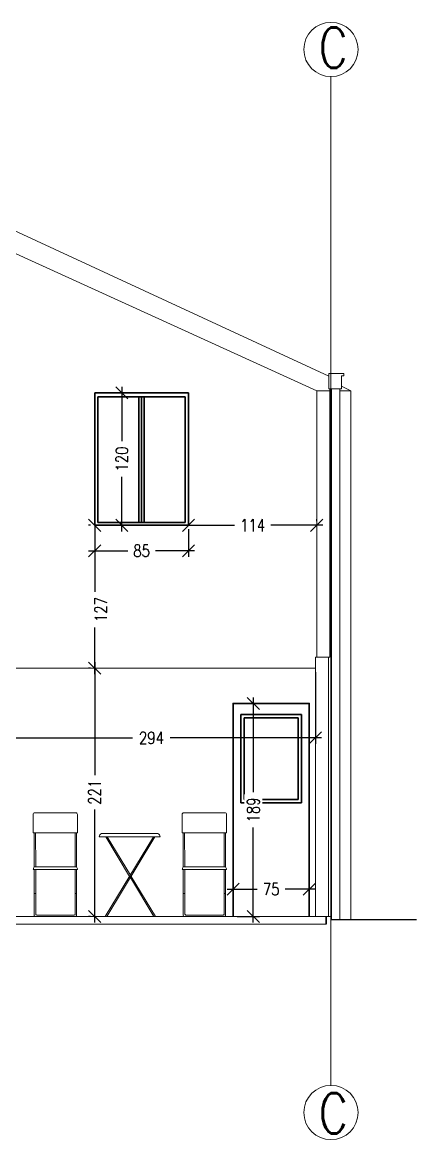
# Model space of a CAD drawing. Header units: centimetres. Extents: x 542 to 3037, y 416 to 2207.
# Drawn here: x 1829 to 2179, y 1173 to 2166 of the extents above; entities that cross this region are included whole.
import ezdxf

# ---------------------------------------------------------------- set-up
doc = ezdxf.new("R2010")
doc.units = ezdxf.units.CM
doc.header["$MEASUREMENT"] = 0
doc.layers.get('DEFPOINTS').update_dxf_attribs({"color": 210})
for name, color, linetype, lineweight in [('A-ANNO-DIMS', 3, 'Continuous', 18), ('A-ANNO-SYMB', 3, 'Continuous', 18), ('A-ELEV-MBE1', 7, 'Continuous', 35), ('A-FURN', 8, 'Continuous', 18)]:
    doc.layers.add(name, color=color, linetype=linetype, lineweight=lineweight)
doc.styles.add('ARIAL', font='Arial.ttf')
doc.styles.add('E-ROMANS', font='romans.shx', dxfattribs={"width": 0.8})
doc.dimstyles.new('TICK_36', dxfattribs={"dimtxt": 3.6, "dimasz": 3.6, "dimexe": 1.8, "dimexo": 1.2, "dimgap": 1.8, "dimtad": 0, "dimdec": 0, "dimzin": 0, "dimdsep": 46, "dimtxsty": 'ARIAL', "dimblk": 'OBLIQUE', "dimcen": 1.8, "dimdle": 1.8, "dimclrd": 256, "dimclrt": 256, "dimadec": 0, "dimazin": 0, "dimtfac": 1, "dimtdec": 0, "dimtmove": 1, "dimatfit": 3, "dimldrblk": 'OPEN90', "dimfxl": 1, "dimtfill": 1, "dimtolj": 1, "dimtzin": 0, "dimarcsym": 0})

# ---------------------------------------------------------------- blocks, each defined once
blk = doc.blocks.new('_Oblique')
at = {"color": 0, "linetype": 'ByBlock', "lineweight": -2}
blk.add_line((-0.5, -0.5), (0.5, 0.5), dxfattribs=at)
blk = doc.blocks.new('*D135')
at = {"layer": 'A-ANNO-DIMS', "color": 0, "lineweight": -2, "ltscale": 2, "transparency": 16777216}
for p, q in [((1889.61, 1719.25), (1887.81, 1719.25)), ((1889.61, 1592.3), (1887.81, 1592.3))]:
    blk.add_line(p, q, dxfattribs=at)
at = {"layer": 'A-ANNO-DIMS', "lineweight": -2, "ltscale": 2, "transparency": 16777216}
for p, q in [((1893.21, 1724.65), (1893.21, 1660.25)), ((1893.21, 1586.9), (1893.21, 1628.46))]:
    blk.add_line(p, q, dxfattribs=at)
at = {"layer": 'DEFPOINTS', "color": 0, "ltscale": 2, "transparency": 16777216}
for p in [(1893.21, 1719.25), (1893.21, 1592.3), (1893.21, 1592.3)]:
    blk.add_point(p, dxfattribs=at)
at = {"layer": 'A-ANNO-DIMS', "lineweight": -2, "ltscale": 2, "transparency": 16777216, "xscale": 10.8, "yscale": 10.8, "zscale": 10.8}
for p, rotation in [((1893.21, 1719.25), 90), ((1893.21, 1592.3), 270)]:
    blk.add_blockref('_Oblique', p, dxfattribs=dict(at, rotation=rotation))
at = {"layer": 'A-ANNO-DIMS', "ltscale": 2, "transparency": 16777216, "insert": (1898.61, 1644.36), "char_height": 10.8, "attachment_point": 5, "rotation": 90, "style": 'E-ROMANS', "bg_fill": 3, "box_fill_scale": 1.25, "bg_fill_color": 256, "bg_fill_true_color": 13158600, "bg_fill_transparency": 0}
blk.add_mtext('\\A1;127', dxfattribs=at)
blk = doc.blocks.new('_Open90')
at = {"color": 0, "linetype": 'ByBlock', "lineweight": -2}
for p, q in [((0, 0), (-1, 0)), ((-0.5, 0.5), (0, 0)), ((0, 0), (-0.5, -0.5))]:
    blk.add_line(p, q, dxfattribs=at)
blk = doc.blocks.new('*D136')
at = {"layer": 'A-ANNO-DIMS', "color": 0, "lineweight": -2, "ltscale": 2, "transparency": 16777216}
for p, q in [((1913.72, 1836.9), (1911.92, 1836.9)), ((1913.72, 1719.25), (1911.92, 1719.25))]:
    blk.add_line(p, q, dxfattribs=at)
at = {"layer": 'A-ANNO-DIMS', "lineweight": -2, "ltscale": 2, "transparency": 16777216}
for p, q in [((1917.32, 1842.3), (1917.32, 1793.96)), ((1917.32, 1713.85), (1917.32, 1762.18))]:
    blk.add_line(p, q, dxfattribs=at)
at = {"layer": 'DEFPOINTS', "color": 0, "ltscale": 2, "transparency": 16777216}
for p in [(1917.32, 1836.9), (1917.32, 1836.9), (1917.32, 1719.25)]:
    blk.add_point(p, dxfattribs=at)
at = {"layer": 'A-ANNO-DIMS', "lineweight": -2, "ltscale": 2, "transparency": 16777216, "xscale": 10.8, "yscale": 10.8, "zscale": 10.8}
for p, rotation in [((1917.32, 1836.9), 90), ((1917.32, 1719.25), 270)]:
    blk.add_blockref('_Oblique', p, dxfattribs=dict(at, rotation=rotation))
at = {"layer": 'A-ANNO-DIMS', "ltscale": 2, "transparency": 16777216, "insert": (1917.32, 1778.07), "char_height": 10.8, "attachment_point": 5, "rotation": 90, "style": 'E-ROMANS', "bg_fill": 3, "box_fill_scale": 1.25, "bg_fill_color": 256, "bg_fill_true_color": 13158600, "bg_fill_transparency": 0}
blk.add_mtext('\\A1;120', dxfattribs=at)
blk = doc.blocks.new('*D137')
at = {"layer": 'A-ANNO-DIMS', "color": 0, "lineweight": -2, "ltscale": 2, "transparency": 16777216}
for p, q in [((1893.21, 1715.65), (1893.21, 1691.19)), ((1976.55, 1715.65), (1976.55, 1691.19))]:
    blk.add_line(p, q, dxfattribs=at)
at = {"layer": 'A-ANNO-DIMS', "lineweight": -2, "ltscale": 2, "transparency": 16777216}
for p, q in [((1887.81, 1696.59), (1922.49, 1696.59)), ((1981.95, 1696.59), (1947.27, 1696.59))]:
    blk.add_line(p, q, dxfattribs=at)
at = {"layer": 'DEFPOINTS', "color": 0, "ltscale": 2, "transparency": 16777216}
for p in [(1893.21, 1719.25), (1976.55, 1719.25), (1976.55, 1696.59)]:
    blk.add_point(p, dxfattribs=at)
at = {"layer": 'A-ANNO-DIMS', "lineweight": -2, "ltscale": 2, "transparency": 16777216, "xscale": 10.8, "yscale": 10.8, "zscale": 10.8, "rotation": 180}
blk.add_blockref('_Oblique', (1893.21, 1696.59), dxfattribs=at)
at = {"layer": 'A-ANNO-DIMS', "lineweight": -2, "ltscale": 2, "transparency": 16777216, "xscale": 10.8, "yscale": 10.8, "zscale": 10.8}
blk.add_blockref('_Oblique', (1976.55, 1696.59), dxfattribs=at)
at = {"layer": 'A-ANNO-DIMS', "ltscale": 2, "transparency": 16777216, "insert": (1934.88, 1696.59), "char_height": 10.8, "attachment_point": 5, "style": 'E-ROMANS', "bg_fill": 3, "box_fill_scale": 1.25, "bg_fill_color": 256, "bg_fill_true_color": 13158600, "bg_fill_transparency": 0}
blk.add_mtext('\\A1;85', dxfattribs=at)
blk = doc.blocks.new('*D138')
at = {"layer": 'A-ANNO-DIMS', "lineweight": -2, "ltscale": 2, "transparency": 16777216}
for p, q in [((1971.15, 1719.25), (2017.31, 1719.25)), ((2095.68, 1719.25), (2049.51, 1719.25))]:
    blk.add_line(p, q, dxfattribs=at)
at = {"layer": 'A-ANNO-DIMS', "color": 0, "lineweight": -2, "ltscale": 2, "transparency": 16777216}
for p, q in [((1976.55, 1722.85), (1976.55, 1724.65)), ((2090.28, 1722.85), (2090.28, 1724.65))]:
    blk.add_line(p, q, dxfattribs=at)
at = {"layer": 'DEFPOINTS', "color": 0, "ltscale": 2, "transparency": 16777216}
for p in [(1976.55, 1719.25), (2090.28, 1719.25), (2090.28, 1719.25)]:
    blk.add_point(p, dxfattribs=at)
at = {"layer": 'A-ANNO-DIMS', "lineweight": -2, "ltscale": 2, "transparency": 16777216, "xscale": 10.8, "yscale": 10.8, "zscale": 10.8, "rotation": 180}
blk.add_blockref('_Oblique', (1976.55, 1719.25), dxfattribs=at)
at = {"layer": 'A-ANNO-DIMS', "lineweight": -2, "ltscale": 2, "transparency": 16777216, "xscale": 10.8, "yscale": 10.8, "zscale": 10.8}
blk.add_blockref('_Oblique', (2090.28, 1719.25), dxfattribs=at)
at = {"layer": 'A-ANNO-DIMS', "ltscale": 2, "transparency": 16777216, "insert": (2033.41, 1719.25), "char_height": 10.8, "attachment_point": 5, "style": 'E-ROMANS', "bg_fill": 3, "box_fill_scale": 1.25, "bg_fill_color": 256, "bg_fill_true_color": 13158600, "bg_fill_transparency": 0}
blk.add_mtext('\\A1;114', dxfattribs=at)
blk = doc.blocks.new('*D139')
at = {"layer": 'A-ANNO-DIMS', "color": 0, "lineweight": -2, "ltscale": 2, "transparency": 16777216}
for p, q in [((1889.61, 1592.3), (1887.81, 1592.3)), ((1889.61, 1371.71), (1887.81, 1371.71))]:
    blk.add_line(p, q, dxfattribs=at)
at = {"layer": 'A-ANNO-DIMS', "lineweight": -2, "ltscale": 2, "transparency": 16777216}
for p, q in [((1893.21, 1597.7), (1893.21, 1497.28)), ((1893.21, 1366.31), (1893.21, 1466.73))]:
    blk.add_line(p, q, dxfattribs=at)
at = {"layer": 'DEFPOINTS', "color": 0, "ltscale": 2, "transparency": 16777216}
for p in [(1893.21, 1592.3), (1893.21, 1371.71), (1893.21, 1371.71)]:
    blk.add_point(p, dxfattribs=at)
at = {"layer": 'A-ANNO-DIMS', "lineweight": -2, "ltscale": 2, "transparency": 16777216, "xscale": 10.8, "yscale": 10.8, "zscale": 10.8}
for p, rotation in [((1893.21, 1592.3), 90), ((1893.21, 1371.71), 270)]:
    blk.add_blockref('_Oblique', p, dxfattribs=dict(at, rotation=rotation))
at = {"layer": 'A-ANNO-DIMS', "ltscale": 2, "transparency": 16777216, "insert": (1893.21, 1482.01), "char_height": 10.8, "attachment_point": 5, "rotation": 90, "style": 'E-ROMANS', "bg_fill": 3, "box_fill_scale": 1.25, "bg_fill_color": 256, "bg_fill_true_color": 13158600, "bg_fill_transparency": 0}
blk.add_mtext('\\A1;221', dxfattribs=at)
blk = doc.blocks.new('*D140')
at = {"layer": 'A-ANNO-DIMS', "color": 0, "lineweight": -2, "ltscale": 2, "transparency": 16777216}
for p, q in [((1798.13, 1588.7), (1798.13, 1524.94)), ((2089.1, 1588.7), (2089.1, 1524.94))]:
    blk.add_line(p, q, dxfattribs=at)
at = {"layer": 'A-ANNO-DIMS', "lineweight": -2, "ltscale": 2, "transparency": 16777216}
for p, q in [((1792.73, 1530.34), (1926.9, 1530.34)), ((2094.5, 1530.34), (1960.33, 1530.34))]:
    blk.add_line(p, q, dxfattribs=at)
at = {"layer": 'DEFPOINTS', "color": 0, "ltscale": 2, "transparency": 16777216}
for p in [(1798.13, 1592.3), (2089.1, 1592.3), (2089.1, 1530.34)]:
    blk.add_point(p, dxfattribs=at)
at = {"layer": 'A-ANNO-DIMS', "lineweight": -2, "ltscale": 2, "transparency": 16777216, "xscale": 10.8, "yscale": 10.8, "zscale": 10.8, "rotation": 180}
blk.add_blockref('_Oblique', (1798.13, 1530.34), dxfattribs=at)
at = {"layer": 'A-ANNO-DIMS', "lineweight": -2, "ltscale": 2, "transparency": 16777216, "xscale": 10.8, "yscale": 10.8, "zscale": 10.8}
blk.add_blockref('_Oblique', (2089.1, 1530.34), dxfattribs=at)
at = {"layer": 'A-ANNO-DIMS', "ltscale": 2, "transparency": 16777216, "insert": (1943.61, 1530.34), "char_height": 10.8, "attachment_point": 5, "style": 'E-ROMANS', "bg_fill": 3, "box_fill_scale": 1.25, "bg_fill_color": 256, "bg_fill_true_color": 13158600, "bg_fill_transparency": 0}
blk.add_mtext('\\A1;294', dxfattribs=at)
blk = doc.blocks.new('*D141')
at = {"layer": 'A-ANNO-DIMS', "color": 0, "lineweight": -2, "ltscale": 2, "transparency": 16777216}
for p, q in [((2030.43, 1560.93), (2028.63, 1560.93)), ((2019.67, 1371.71), (2039.43, 1371.71))]:
    blk.add_line(p, q, dxfattribs=at)
at = {"layer": 'A-ANNO-DIMS', "lineweight": -2, "ltscale": 2, "transparency": 16777216}
for p, q in [((2034.03, 1566.33), (2034.03, 1482.01)), ((2034.03, 1366.31), (2034.03, 1450.63))]:
    blk.add_line(p, q, dxfattribs=at)
at = {"layer": 'DEFPOINTS', "color": 0, "ltscale": 2, "transparency": 16777216}
for p in [(2034.03, 1560.93), (2034.03, 1560.93), (2016.07, 1371.71)]:
    blk.add_point(p, dxfattribs=at)
at = {"layer": 'A-ANNO-DIMS', "lineweight": -2, "ltscale": 2, "transparency": 16777216, "xscale": 10.8, "yscale": 10.8, "zscale": 10.8}
for p, rotation in [((2034.03, 1560.93), 90), ((2034.03, 1371.71), 270)]:
    blk.add_blockref('_Oblique', p, dxfattribs=dict(at, rotation=rotation))
at = {"layer": 'A-ANNO-DIMS', "ltscale": 2, "transparency": 16777216, "insert": (2034.03, 1466.32), "char_height": 10.8, "attachment_point": 5, "rotation": 90, "style": 'E-ROMANS', "bg_fill": 3, "box_fill_scale": 1.25, "bg_fill_color": 256, "bg_fill_true_color": 13158600, "bg_fill_transparency": 0}
blk.add_mtext('\\A1;189', dxfattribs=at)
blk = doc.blocks.new('*D142')
at = {"layer": 'A-ANNO-DIMS', "color": 0, "lineweight": -2, "ltscale": 2, "transparency": 16777216}
for p, q in [((2016.07, 1397.8), (2016.07, 1401.4)), ((2083.72, 1399.6), (2083.72, 1401.4))]:
    blk.add_line(p, q, dxfattribs=at)
at = {"layer": 'A-ANNO-DIMS', "lineweight": -2, "ltscale": 2, "transparency": 16777216}
for p, q in [((2010.67, 1396), (2037.5, 1396)), ((2089.12, 1396), (2062.29, 1396))]:
    blk.add_line(p, q, dxfattribs=at)
at = {"layer": 'DEFPOINTS', "color": 0, "ltscale": 2, "transparency": 16777216}
for p in [(2016.07, 1394.2), (2083.72, 1396), (2083.72, 1396)]:
    blk.add_point(p, dxfattribs=at)
at = {"layer": 'A-ANNO-DIMS', "lineweight": -2, "ltscale": 2, "transparency": 16777216, "xscale": 10.8, "yscale": 10.8, "zscale": 10.8, "rotation": 180}
blk.add_blockref('_Oblique', (2016.07, 1396), dxfattribs=at)
at = {"layer": 'A-ANNO-DIMS', "lineweight": -2, "ltscale": 2, "transparency": 16777216, "xscale": 10.8, "yscale": 10.8, "zscale": 10.8}
blk.add_blockref('_Oblique', (2083.72, 1396), dxfattribs=at)
at = {"layer": 'A-ANNO-DIMS', "ltscale": 2, "transparency": 16777216, "insert": (2049.9, 1396), "char_height": 10.8, "attachment_point": 5, "style": 'E-ROMANS', "bg_fill": 3, "box_fill_scale": 1.25, "bg_fill_color": 256, "bg_fill_true_color": 13158600, "bg_fill_transparency": 0}
blk.add_mtext('\\A1;75', dxfattribs=at)

msp = doc.modelspace()

# ---------------------------------------------------------------- linework, layer by layer
msp.add_line((2103.39, 1368.89), (2179.04, 1368.89))
at = {"layer": 'A-ANNO-SYMB'}
msp.add_line((2102.98, 1221.64), (2102.98, 2117.85), dxfattribs=at)
at = {"layer": 'A-ANNO-SYMB', "color": 0}
for p, q in [((2090.28, 1602.1), (2090.28, 1838.76)), ((2090.28, 1838.76), (2102.04, 1838.76)), ((2102.04, 1840.37), (2102.04, 1602.1)), ((2110.74, 1838.76), (2120.72, 1838.76)), ((2120.72, 1838.76), (2120.72, 1368.89)), ((2089.1, 1371.71), (2089.1, 1602.1)), ((2089.1, 1602.1), (2102.04, 1602.1)), ((2100.88, 1602.1), (2100.88, 1371.71)), ((2089.1, 1371.71), (2089.1, 1592.3)), ((1795.08, 1371.71), (2103.39, 1371.71)), ((2098.71, 1364.85), (1492.64, 1364.85))]:
    msp.add_line(p, q, dxfattribs=at)
at = {"layer": 'A-ANNO-SYMB', "color": 7, "ltscale": 2}
msp.add_line((2089.1, 1592.3), (1798.13, 1592.3), dxfattribs=at)
at = {"layer": 'A-ANNO-SYMB', "color": 0}
for points in [[(2101.06, 1851.58), (1793.42, 1994.16)], [(2090.28, 1838.76), (1793.36, 1973.94)], [(2114.3, 1854.1), (2114.3, 1852.14), (2112.33, 1852.14), (2112.33, 1840.37), (2101.06, 1840.37), (2101.06, 1854.1)], [(2114.3, 1854.1), (2101.06, 1854.1)], [(2110.74, 1840.37), (2110.74, 1368.89), (2103.39, 1368.89), (2103.39, 1840.37)], [(2120.72, 1838.76), (2112.33, 1842.74)], [(2100.88, 1371.71), (2089.1, 1371.71)]]:
    msp.add_lwpolyline(points, dxfattribs=at)
at = {"layer": 'A-ANNO-SYMB'}
for centre in [(2102.98, 2141.96), (2102.98, 1197.52)]:
    msp.add_circle(centre, 24.11, dxfattribs=at)
at = {"layer": 'A-ELEV-MBE1', "color": 4}
for p, q in [((1893.21, 1836.9), (1893.21, 1719.25)), ((1893.21, 1836.9), (1976.55, 1836.9)), ((1976.55, 1836.9), (1976.55, 1719.25)), ((1973.49, 1833.47), (1896.04, 1833.47)), ((1896.04, 1721.71), (1896.04, 1833.47)), ((1932.31, 1833.47), (1932.31, 1721.71)), ((1934.76, 1833.47), (1934.76, 1721.71)), ((1937.21, 1833.47), (1937.21, 1721.71)), ((1973.49, 1721.71), (1973.49, 1833.47)), ((1893.21, 1719.25), (1976.55, 1719.25)), ((1973.49, 1721.71), (1896.04, 1721.71)), ((2022.94, 1551.12), (2076.86, 1551.12)), ((2022.94, 1551.12), (2022.94, 1472.69)), ((2076.86, 1551.12), (2076.86, 1472.69)), ((2025.88, 1475.63), (2025.88, 1548.18)), ((2025.88, 1548.18), (2073.92, 1548.18)), ((2073.92, 1548.18), (2073.92, 1475.63)), ((2022.94, 1472.69), (2076.86, 1472.69)), ((2025.88, 1475.63), (2073.92, 1475.63))]:
    msp.add_line(p, q, dxfattribs=at)
msp.add_lwpolyline([(2016.07, 1371.71), (2016.07, 1560.93), (2083.72, 1560.93), (2083.72, 1371.71)], dxfattribs=at)
at = {"layer": 'A-ELEV-MBE1', "color": 0}
msp.add_lwpolyline([(2098.71, 1371.71), (2098.71, 1364.85)], dxfattribs=at)
at = {"layer": 'A-FURN'}
for p, q in [((1838.55, 1462.4), (1838.55, 1445.91)), ((1876.41, 1463.87), (1840.05, 1463.87)), ((1877.88, 1462.37), (1877.88, 1445.91)), ((1970.89, 1462.4), (1970.89, 1445.91)), ((2008.75, 1463.87), (1972.39, 1463.87)), ((2010.22, 1462.37), (2010.22, 1445.91)), ((1839.53, 1445.91), (1838.55, 1445.91)), ((1839.53, 1415.81), (1839.53, 1445.91)), ((1839.53, 1445.91), (1876.9, 1445.91)), ((1840.7, 1445.91), (1840.82, 1415.83)), ((1875.72, 1445.91), (1875.75, 1415.83)), ((1876.9, 1415.82), (1876.9, 1445.91)), ((1876.9, 1445.91), (1877.88, 1445.91)), ((1904.36, 1442.35), (1924.85, 1408.46)), ((1971.87, 1445.91), (1970.89, 1445.91)), ((1971.87, 1415.81), (1971.87, 1445.91)), ((1971.87, 1445.91), (2009.24, 1445.91)), ((1973.05, 1445.91), (1973.16, 1415.83)), ((2008.07, 1445.91), (2008.09, 1415.83)), ((2009.24, 1415.82), (2009.24, 1445.91)), ((2009.24, 1445.91), (2010.22, 1445.91)), ((1838.63, 1413.38), (1877.84, 1413.38)), ((1839.53, 1415.81), (1876.91, 1415.81)), ((1839.53, 1413.38), (1839.53, 1372.65)), ((1840.8, 1413.38), (1840.8, 1373.98)), ((1875.86, 1413.38), (1875.86, 1373.94)), ((1877.13, 1413.38), (1877.13, 1372.66)), ((1970.97, 1413.38), (2010.18, 1413.38)), ((1971.87, 1415.81), (2009.25, 1415.81)), ((1971.87, 1413.38), (1971.87, 1372.65)), ((1973.15, 1413.38), (1973.15, 1373.98)), ((2008.2, 1413.38), (2008.2, 1373.94)), ((2009.47, 1413.38), (2009.47, 1372.66)), ((1839.53, 1392), (1840.8, 1392)), ((1875.86, 1392), (1877.13, 1392)), ((1971.87, 1392), (1973.15, 1392)), ((2008.2, 1392), (2009.47, 1392)), ((1840.48, 1371.72), (1876.2, 1371.72)), ((1841.75, 1372.99), (1874.87, 1372.99)), ((1972.82, 1371.72), (2008.54, 1371.72)), ((1974.1, 1372.99), (2007.21, 1372.99))]:
    msp.add_line(p, q, dxfattribs=at)
msp.add_lwpolyline([(1899.23, 1445.29, 0.302776), (1897.27, 1442.35), (1951.19, 1442.35, 0.302776), (1949.23, 1445.29)], format="xyb", close=True, dxfattribs=at)
for points in [[(1945.73, 1442.35), (1946.68, 1442.35), (1903.96, 1371.68), (1902.61, 1371.68), (1945.33, 1442.35)], [(1924.17, 1407.34), (1903.01, 1442.35), (1903.96, 1442.35)], [(1924.85, 1406.23), (1945.73, 1371.68), (1947.08, 1371.68), (1925.52, 1407.34)]]:
    msp.add_lwpolyline(points, dxfattribs=at)
msp.add_circle((1924.85, 1407.58), 0.197, dxfattribs=at)
for centre, radius, start, end in [((1840.02, 1462.4), 1.47, 88.73316, 180), ((1876.41, 1462.4), 1.47, 358.73316, 90), ((1972.36, 1462.4), 1.47, 88.73316, 180), ((2008.75, 1462.4), 1.47, 358.73316, 90), ((1843.77, 1412.86), 5.17, 145.13251, 174.16518), ((1874.43, 1413.47), 3.41, 358.56959, 43.59925), ((1976.12, 1412.86), 5.17, 145.13251, 174.16518), ((2006.77, 1413.47), 3.41, 358.56959, 43.59925), ((1840.52, 1372.71), 0.992, 176.7769, 267.5563), ((1841.79, 1373.98), 0.992, 176.7769, 267.5563), ((1874.87, 1373.98), 0.992, 266.7769, 357.5563), ((1876.14, 1372.71), 0.992, 266.7769, 357.5563), ((1972.86, 1372.71), 0.992, 176.7769, 267.5563), ((1974.14, 1373.98), 0.992, 176.7769, 267.5563), ((2007.21, 1373.98), 0.992, 266.7769, 357.5563), ((2008.48, 1372.71), 0.992, 266.7769, 357.5563)]:
    msp.add_arc(centre, radius, start, end, dxfattribs=at)

# ---------------------------------------------------------------- texts
at = {"layer": 'A-ANNO-SYMB', "char_height": 35.9, "attachment_point": 1, "style": 'E-ROMANS'}
for insert in [(2092.01, 2161.55), (2092.12, 1214.83)]:
    msp.add_mtext_dynamic_manual_height_columns('C', width=37.201, gutter_width=2.5, heights=[0], dxfattribs=dict(at, insert=insert))

# ---------------------------------------------------------------- next in the draw order: dimensions: what is measured, and where the dimension line sits
at = {"layer": 'A-ANNO-DIMS', "ltscale": 2}
dim = msp.add_linear_dim(base=(1893.21, 1592.3), p1=(1893.21, 1719.25), p2=(1893.21, 1592.3), angle=90, dimstyle='TICK_36', override={"dimscale": 3, "dimtxsty": 'E-ROMANS'}, dxfattribs=at)
dim.commit()
dim.dimension.update_dxf_attribs({"geometry": '*D135', "text_midpoint": (1898.61, 1644.36), "dimtype": 160})

# ---------------------------------------------------------------- next in the draw order: dimensions: what is measured, and where the dimension line sits
dim = msp.add_linear_dim(base=(1917.32, 1836.9), p1=(1917.32, 1719.25), p2=(1917.32, 1836.9), angle=90, text='120', dimstyle='TICK_36', override={"dimscale": 3, "dimtxsty": 'E-ROMANS'}, dxfattribs=at)
dim.commit()
dim.dimension.update_dxf_attribs({"geometry": '*D136', "text_midpoint": (1917.32, 1778.07)})
dim = msp.add_linear_dim(base=(1893.21, 1371.71), p1=(1893.21, 1592.3), p2=(1893.21, 1371.71), angle=90, dimstyle='TICK_36', override={"dimscale": 3, "dimtxsty": 'E-ROMANS'}, dxfattribs=at)
dim.commit()
dim.dimension.update_dxf_attribs({"geometry": '*D139', "text_midpoint": (1893.21, 1482.01)})

# ---------------------------------------------------------------- next in the draw order: dimensions: what is measured, and where the dimension line sits
for base, p1, p2, text, picture, middle in [((1976.55, 1696.59), (1893.21, 1719.25), (1976.55, 1719.25), '85', '*D137', (1934.88, 1696.59)), ((2089.1, 1530.34), (1798.13, 1592.3), (2089.1, 1592.3), '294', '*D140', (1943.61, 1530.34))]:
    dim = msp.add_linear_dim(base=base, p1=p1, p2=p2, text=text, dimstyle='TICK_36', override={"dimscale": 3, "dimtxsty": 'E-ROMANS'}, dxfattribs=at)
    dim.commit()
    dim.dimension.update_dxf_attribs({"geometry": picture, "text_midpoint": middle})

# ---------------------------------------------------------------- next in the draw order: dimensions: what is measured, and where the dimension line sits
dim = msp.add_linear_dim(base=(2090.28, 1719.25), p1=(1976.55, 1719.25), p2=(2090.28, 1719.25), dimstyle='TICK_36', override={"dimscale": 3, "dimtxsty": 'E-ROMANS'}, dxfattribs=at)
dim.commit()
dim.dimension.update_dxf_attribs({"geometry": '*D138', "text_midpoint": (2033.41, 1719.25)})
dim = msp.add_linear_dim(base=(2034.03, 1560.93), p1=(2016.07, 1371.71), p2=(2034.03, 1560.93), angle=90, dimstyle='TICK_36', override={"dimscale": 3, "dimtxsty": 'E-ROMANS'}, dxfattribs=at)
dim.commit()
dim.dimension.update_dxf_attribs({"geometry": '*D141', "text_midpoint": (2034.03, 1466.32)})

# ---------------------------------------------------------------- next in the draw order: dimensions: what is measured, and where the dimension line sits
dim = msp.add_linear_dim(base=(2083.72, 1396), p1=(2016.07, 1394.2), p2=(2083.72, 1396), text='75', dimstyle='TICK_36', override={"dimscale": 3, "dimtxsty": 'E-ROMANS'}, dxfattribs=at)
dim.commit()
dim.dimension.update_dxf_attribs({"geometry": '*D142', "text_midpoint": (2049.9, 1396)})

doc.saveas('drawing.dxf')
